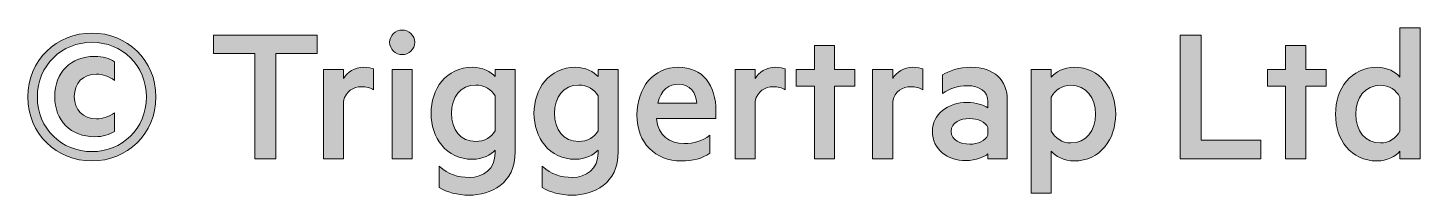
# Model space of a CAD drawing. Header units: inches. Extents: x 249.9 to 346.5, y 413.7 to 425.4.
import ezdxf

# ---------------------------------------------------------------- set-up
doc = ezdxf.new("R2010")
doc.units = ezdxf.units.IN
doc.header["$MEASUREMENT"] = 0
doc.layers.add('Layer 1', color=7, linetype='Continuous')

# ---------------------------------------------------------------- blocks, each defined once
blk = doc.blocks.new('block 2')
at = {"layer": 'Layer 1', "true_color": 0xffffff}
h = blk.add_hatch(color=7, dxfattribs=at)
h.dxf.hatch_style = 2
edge = h.paths.add_edge_path()
edge.add_spline(control_points=[(254.348, 416.128), (251.911, 416.128), (249.908, 417.991), (249.908, 420.569), (249.908, 423.146), (251.911, 425.009), (254.348, 425.009), (256.786, 425.009), (258.789, 423.146), (258.789, 420.569), (258.789, 417.991), (256.786, 416.128), (254.348, 416.128)], knot_values=[0, 0, 0, 0, 1, 1, 1, 2, 2, 2, 3, 3, 3, 4, 4, 4, 4], degree=3, periodic=1)
edge = h.paths.add_edge_path()
edge.add_spline(control_points=[(254.348, 424.365), (252.275, 424.365), (250.566, 422.768), (250.566, 420.569), (250.566, 418.37), (252.275, 416.772), (254.348, 416.772), (256.421, 416.772), (258.13, 418.37), (258.13, 420.569), (258.13, 422.768), (256.421, 424.365), (254.348, 424.365)], knot_values=[0, 0, 0, 0, 1, 1, 1, 2, 2, 2, 3, 3, 3, 4, 4, 4, 4], degree=3, periodic=1)
edge = h.paths.add_edge_path()
edge.add_spline(control_points=[(254.544, 423.384), (255.119, 423.384), (255.567, 423.244), (255.917, 423.02), (255.917, 423.02), (255.917, 421.717), (255.917, 421.717), (255.525, 422.012), (255.105, 422.152), (254.657, 422.152), (253.732, 422.152), (253.129, 421.535), (253.129, 420.597), (253.129, 419.673), (253.732, 419.056), (254.657, 419.056), (255.105, 419.056), (255.525, 419.183), (255.917, 419.476), (255.917, 419.476), (255.917, 418.174), (255.917, 418.174), (255.567, 417.949), (255.119, 417.81), (254.544, 417.81), (252.891, 417.81), (251.771, 418.916), (251.771, 420.597), (251.771, 422.278), (252.891, 423.384), (254.544, 423.384)], knot_values=[0, 0, 0, 0, 1, 1, 1, 2, 2, 2, 3, 3, 3, 4, 4, 4, 5, 5, 5, 6, 6, 6, 7, 7, 7, 8, 8, 8, 9, 9, 9, 10, 10, 10, 10], degree=3, periodic=1)
h = blk.add_hatch(color=7, dxfattribs=at)
h.dxf.hatch_style = 2
h.paths.add_polyline_path([(262.788, 424.869), (269.959, 424.869), (269.959, 423.581), (267.102, 423.581), (267.102, 416.269), (265.645, 416.269), (265.645, 423.581), (262.788, 423.581)])
h = blk.add_hatch(color=7, dxfattribs=at)
h.dxf.hatch_style = 2
edge = h.paths.add_edge_path()
edge.add_spline(control_points=[(275.865, 423.51), (275.402, 423.51), (274.996, 423.889), (274.996, 424.365), (274.996, 424.841), (275.402, 425.219), (275.865, 425.219), (276.327, 425.219), (276.733, 424.841), (276.733, 424.365), (276.733, 423.889), (276.327, 423.51), (275.865, 423.51)], knot_values=[0, 0, 0, 0, 1, 1, 1, 2, 2, 2, 3, 3, 3, 4, 4, 4, 4], degree=3, periodic=1)
h.paths.add_polyline_path([(276.565, 416.269), (275.164, 416.269), (275.164, 422.488), (276.565, 422.488)])
h = blk.add_hatch(color=7, dxfattribs=at)
h.dxf.hatch_style = 2
h.paths.add_polyline_path([(329.818, 424.869), (331.275, 424.869), (331.275, 417.571), (335.408, 417.571), (335.408, 416.269), (329.818, 416.269)])
h = blk.add_hatch(color=7, dxfattribs=at)
h.dxf.hatch_style = 2
edge = h.paths.add_edge_path()
edge.add_spline(control_points=[(345.053, 416.801), (344.771, 416.45), (344.156, 416.128), (343.469, 416.128), (341.648, 416.128), (340.584, 417.585), (340.584, 419.378), (340.584, 421.157), (341.648, 422.628), (343.469, 422.628), (344.156, 422.628), (344.771, 422.306), (345.053, 421.956), (345.053, 421.956), (345.053, 425.374), (345.053, 425.374), (345.053, 425.374), (346.453, 425.374), (346.453, 425.374), (346.453, 425.374), (346.453, 416.269), (346.453, 416.269), (346.453, 416.269), (345.053, 416.269), (345.053, 416.269), (345.053, 416.269), (345.053, 416.801), (345.053, 416.801)], knot_values=[0, 0, 0, 0, 1, 1, 1, 2, 2, 2, 3, 3, 3, 4, 4, 4, 5, 5, 5, 6, 6, 6, 7, 7, 7, 8, 8, 8, 9, 9, 9, 9], degree=3, periodic=1)
edge = h.paths.add_edge_path()
edge.add_spline(control_points=[(345.053, 420.555), (344.814, 421.045), (344.281, 421.381), (343.707, 421.381), (342.629, 421.381), (341.984, 420.527), (341.984, 419.378), (341.984, 418.229), (342.629, 417.375), (343.707, 417.375), (344.281, 417.375), (344.814, 417.712), (345.053, 418.202), (345.053, 418.202), (345.053, 420.555), (345.053, 420.555)], knot_values=[0, 0, 0, 0, 1, 1, 1, 2, 2, 2, 3, 3, 3, 4, 4, 4, 5, 5, 5, 5], degree=3, periodic=1)
h = blk.add_hatch(color=7, dxfattribs=at)
h.dxf.hatch_style = 2
h.paths.add_polyline_path([(305.854, 416.269), (304.453, 416.269), (304.453, 421.325), (303.191, 421.325), (303.191, 422.488), (304.453, 422.488), (304.453, 424.155), (305.854, 424.155), (305.854, 422.488), (307.254, 422.488), (307.254, 421.325), (305.854, 421.325)])
h = blk.add_hatch(color=7, dxfattribs=at)
h.dxf.hatch_style = 2
h.paths.add_polyline_path([(338.527, 416.269), (337.127, 416.269), (337.127, 421.325), (335.867, 421.325), (335.867, 422.488), (337.127, 422.488), (337.127, 424.155), (338.527, 424.155), (338.527, 422.488), (339.928, 422.488), (339.928, 421.325), (338.527, 421.325)])
h = blk.add_hatch(color=7, dxfattribs=at)
h.dxf.hatch_style = 2
edge = h.paths.add_edge_path()
edge.add_spline(control_points=[(273.878, 421.073), (273.682, 421.213), (273.345, 421.283), (273.051, 421.283), (272.477, 421.283), (271.945, 420.961), (271.805, 420.289), (271.805, 420.289), (271.805, 416.269), (271.805, 416.269), (271.805, 416.269), (270.404, 416.269), (270.404, 416.269), (270.404, 416.269), (270.404, 422.488), (270.404, 422.488), (270.404, 422.488), (271.805, 422.488), (271.805, 422.488), (271.805, 422.488), (271.805, 421.844), (271.805, 421.844), (272.043, 422.306), (272.589, 422.628), (273.192, 422.628), (273.5, 422.628), (273.78, 422.572), (273.878, 422.516), (273.878, 422.516), (273.878, 421.073), (273.878, 421.073)], knot_values=[0, 0, 0, 0, 1, 1, 1, 2, 2, 2, 3, 3, 3, 4, 4, 4, 5, 5, 5, 6, 6, 6, 7, 7, 7, 8, 8, 8, 9, 9, 9, 10, 10, 10, 10], degree=3, periodic=1)
h = blk.add_hatch(color=7, dxfattribs=at)
h.dxf.hatch_style = 2
edge = h.paths.add_edge_path()
edge.add_spline(control_points=[(282.306, 416.885), (282.026, 416.549), (281.437, 416.241), (280.737, 416.241), (278.902, 416.241), (277.866, 417.768), (277.866, 419.435), (277.866, 421.101), (278.902, 422.628), (280.737, 422.628), (281.437, 422.628), (282.026, 422.32), (282.306, 421.983), (282.306, 421.983), (282.306, 422.488), (282.306, 422.488), (282.306, 422.488), (283.707, 422.488), (283.707, 422.488), (283.707, 422.488), (283.707, 416.786), (283.707, 416.786), (283.707, 414.518), (281.984, 413.747), (280.513, 413.747), (279.686, 413.747), (278.944, 413.958), (278.44, 414.279), (278.44, 414.279), (278.44, 415.765), (278.44, 415.765), (279.084, 415.19), (279.728, 414.979), (280.513, 414.979), (281.507, 414.979), (282.306, 415.568), (282.306, 416.688), (282.306, 416.688), (282.306, 416.885), (282.306, 416.885)], knot_values=[0, 0, 0, 0, 1, 1, 1, 2, 2, 2, 3, 3, 3, 4, 4, 4, 5, 5, 5, 6, 6, 6, 7, 7, 7, 8, 8, 8, 9, 9, 9, 10, 10, 10, 11, 11, 11, 12, 12, 12, 13, 13, 13, 13], degree=3, periodic=1)
edge = h.paths.add_edge_path()
edge.add_spline(control_points=[(282.306, 420.653), (282.068, 421.073), (281.563, 421.396), (280.975, 421.396), (279.896, 421.396), (279.28, 420.569), (279.28, 419.435), (279.28, 418.3), (279.896, 417.474), (280.975, 417.474), (281.563, 417.474), (282.068, 417.796), (282.306, 418.216), (282.306, 418.216), (282.306, 420.653), (282.306, 420.653)], knot_values=[0, 0, 0, 0, 1, 1, 1, 2, 2, 2, 3, 3, 3, 4, 4, 4, 5, 5, 5, 5], degree=3, periodic=1)
h = blk.add_hatch(color=7, dxfattribs=at)
h.dxf.hatch_style = 2
edge = h.paths.add_edge_path()
edge.add_spline(control_points=[(289.446, 416.885), (289.166, 416.549), (288.577, 416.241), (287.876, 416.241), (286.042, 416.241), (285.005, 417.768), (285.005, 419.435), (285.005, 421.101), (286.042, 422.628), (287.876, 422.628), (288.577, 422.628), (289.166, 422.32), (289.446, 421.983), (289.446, 421.983), (289.446, 422.488), (289.446, 422.488), (289.446, 422.488), (290.846, 422.488), (290.846, 422.488), (290.846, 422.488), (290.846, 416.786), (290.846, 416.786), (290.846, 414.518), (289.124, 413.747), (287.653, 413.747), (286.826, 413.747), (286.083, 413.958), (285.58, 414.279), (285.58, 414.279), (285.58, 415.765), (285.58, 415.765), (286.224, 415.19), (286.868, 414.979), (287.653, 414.979), (288.647, 414.979), (289.446, 415.568), (289.446, 416.688), (289.446, 416.688), (289.446, 416.885), (289.446, 416.885)], knot_values=[0, 0, 0, 0, 1, 1, 1, 2, 2, 2, 3, 3, 3, 4, 4, 4, 5, 5, 5, 6, 6, 6, 7, 7, 7, 8, 8, 8, 9, 9, 9, 10, 10, 10, 11, 11, 11, 12, 12, 12, 13, 13, 13, 13], degree=3, periodic=1)
edge = h.paths.add_edge_path()
edge.add_spline(control_points=[(289.446, 420.653), (289.208, 421.073), (288.703, 421.396), (288.115, 421.396), (287.037, 421.396), (286.419, 420.569), (286.419, 419.435), (286.419, 418.3), (287.037, 417.474), (288.115, 417.474), (288.703, 417.474), (289.208, 417.796), (289.446, 418.216), (289.446, 418.216), (289.446, 420.653), (289.446, 420.653)], knot_values=[0, 0, 0, 0, 1, 1, 1, 2, 2, 2, 3, 3, 3, 4, 4, 4, 5, 5, 5, 5], degree=3, periodic=1)
h = blk.add_hatch(color=7, dxfattribs=at)
h.dxf.hatch_style = 2
edge = h.paths.add_edge_path()
edge.add_spline(control_points=[(293.504, 419.07), (293.602, 417.852), (294.429, 417.333), (295.423, 417.333), (296.124, 417.333), (296.614, 417.501), (297.203, 417.907), (297.203, 417.907), (297.203, 416.675), (297.203, 416.675), (296.67, 416.282), (296.012, 416.128), (295.227, 416.128), (293.407, 416.128), (292.146, 417.361), (292.146, 419.322), (292.146, 421.269), (293.336, 422.628), (295.003, 422.628), (296.726, 422.628), (297.623, 421.396), (297.623, 419.574), (297.623, 419.574), (297.623, 419.07), (297.623, 419.07), (297.623, 419.07), (293.504, 419.07), (293.504, 419.07)], knot_values=[0, 0, 0, 0, 1, 1, 1, 2, 2, 2, 3, 3, 3, 4, 4, 4, 5, 5, 5, 6, 6, 6, 7, 7, 7, 8, 8, 8, 9, 9, 9, 9], degree=3, periodic=1)
edge = h.paths.add_edge_path()
edge.add_spline(control_points=[(293.588, 420.135), (293.588, 420.135), (296.292, 420.135), (296.292, 420.135), (296.25, 420.891), (295.816, 421.451), (295.017, 421.451), (294.401, 421.451), (293.798, 421.087), (293.588, 420.135)], knot_values=[0, 0, 0, 0, 1, 1, 1, 2, 2, 2, 3, 3, 3, 3], degree=3, periodic=1)
h = blk.add_hatch(color=7, dxfattribs=at)
h.dxf.hatch_style = 2
edge = h.paths.add_edge_path()
edge.add_spline(control_points=[(302.424, 421.073), (302.227, 421.213), (301.891, 421.283), (301.596, 421.283), (301.021, 421.283), (300.49, 420.961), (300.35, 420.289), (300.35, 420.289), (300.35, 416.269), (300.35, 416.269), (300.35, 416.269), (298.949, 416.269), (298.949, 416.269), (298.949, 416.269), (298.949, 422.488), (298.949, 422.488), (298.949, 422.488), (300.35, 422.488), (300.35, 422.488), (300.35, 422.488), (300.35, 421.844), (300.35, 421.844), (300.588, 422.306), (301.135, 422.628), (301.736, 422.628), (302.045, 422.628), (302.324, 422.572), (302.424, 422.516), (302.424, 422.516), (302.424, 421.073), (302.424, 421.073)], knot_values=[0, 0, 0, 0, 1, 1, 1, 2, 2, 2, 3, 3, 3, 4, 4, 4, 5, 5, 5, 6, 6, 6, 7, 7, 7, 8, 8, 8, 9, 9, 9, 10, 10, 10, 10], degree=3, periodic=1)
h = blk.add_hatch(color=7, dxfattribs=at)
h.dxf.hatch_style = 2
edge = h.paths.add_edge_path()
edge.add_spline(control_points=[(311.957, 421.073), (311.762, 421.213), (311.426, 421.283), (311.131, 421.283), (310.557, 421.283), (310.023, 420.961), (309.885, 420.289), (309.885, 420.289), (309.885, 416.269), (309.885, 416.269), (309.885, 416.269), (308.482, 416.269), (308.482, 416.269), (308.482, 416.269), (308.482, 422.488), (308.482, 422.488), (308.482, 422.488), (309.885, 422.488), (309.885, 422.488), (309.885, 422.488), (309.885, 421.844), (309.885, 421.844), (310.123, 422.306), (310.668, 422.628), (311.271, 422.628), (311.578, 422.628), (311.859, 422.572), (311.957, 422.516), (311.957, 422.516), (311.957, 421.073), (311.957, 421.073)], knot_values=[0, 0, 0, 0, 1, 1, 1, 2, 2, 2, 3, 3, 3, 4, 4, 4, 5, 5, 5, 6, 6, 6, 7, 7, 7, 8, 8, 8, 9, 9, 9, 10, 10, 10, 10], degree=3, periodic=1)
h = blk.add_hatch(color=7, dxfattribs=at)
h.dxf.hatch_style = 2
edge = h.paths.add_edge_path()
edge.add_spline(control_points=[(316.479, 420.247), (316.479, 420.947), (315.918, 421.354), (315.051, 421.354), (314.377, 421.354), (313.832, 421.143), (313.328, 420.807), (313.328, 420.807), (313.328, 422.096), (313.328, 422.096), (313.734, 422.39), (314.518, 422.628), (315.303, 422.628), (316.914, 422.628), (317.824, 421.76), (317.824, 420.345), (317.824, 420.345), (317.824, 416.269), (317.824, 416.269), (317.824, 416.269), (316.479, 416.269), (316.479, 416.269), (316.479, 416.269), (316.479, 416.618), (316.479, 416.618), (316.27, 416.409), (315.652, 416.156), (314.951, 416.156), (313.678, 416.156), (312.627, 416.913), (312.627, 418.188), (312.627, 419.364), (313.678, 420.19), (315.051, 420.19), (315.611, 420.19), (316.227, 419.995), (316.479, 419.812), (316.479, 419.812), (316.479, 420.247), (316.479, 420.247)], knot_values=[0, 0, 0, 0, 1, 1, 1, 2, 2, 2, 3, 3, 3, 4, 4, 4, 5, 5, 5, 6, 6, 6, 7, 7, 7, 8, 8, 8, 9, 9, 9, 10, 10, 10, 11, 11, 11, 12, 12, 12, 13, 13, 13, 13], degree=3, periodic=1)
edge = h.paths.add_edge_path()
edge.add_spline(control_points=[(316.479, 418.44), (316.324, 418.832), (315.779, 419.07), (315.219, 419.07), (314.588, 419.07), (313.93, 418.804), (313.93, 418.188), (313.93, 417.558), (314.588, 417.291), (315.219, 417.291), (315.779, 417.291), (316.324, 417.529), (316.479, 417.921), (316.479, 417.921), (316.479, 418.44), (316.479, 418.44)], knot_values=[0, 0, 0, 0, 1, 1, 1, 2, 2, 2, 3, 3, 3, 4, 4, 4, 5, 5, 5, 5], degree=3, periodic=1)
h = blk.add_hatch(color=7, dxfattribs=at)
h.dxf.hatch_style = 2
edge = h.paths.add_edge_path()
edge.add_spline(control_points=[(320.875, 413.888), (320.875, 413.888), (319.473, 413.888), (319.473, 413.888), (319.473, 413.888), (319.473, 422.488), (319.473, 422.488), (319.473, 422.488), (320.875, 422.488), (320.875, 422.488), (320.875, 422.488), (320.875, 421.956), (320.875, 421.956), (321.154, 422.306), (321.771, 422.628), (322.457, 422.628), (324.277, 422.628), (325.342, 421.115), (325.342, 419.378), (325.342, 417.642), (324.277, 416.128), (322.457, 416.128), (321.771, 416.128), (321.154, 416.45), (320.875, 416.801), (320.875, 416.801), (320.875, 413.888), (320.875, 413.888)], knot_values=[0, 0, 0, 0, 1, 1, 1, 2, 2, 2, 3, 3, 3, 4, 4, 4, 5, 5, 5, 6, 6, 6, 7, 7, 7, 8, 8, 8, 9, 9, 9, 9], degree=3, periodic=1)
edge = h.paths.add_edge_path()
edge.add_spline(control_points=[(320.875, 418.202), (321.113, 417.712), (321.645, 417.375), (322.219, 417.375), (323.297, 417.375), (323.941, 418.229), (323.941, 419.378), (323.941, 420.527), (323.297, 421.381), (322.219, 421.381), (321.645, 421.381), (321.113, 421.045), (320.875, 420.555), (320.875, 420.555), (320.875, 418.202), (320.875, 418.202)], knot_values=[0, 0, 0, 0, 1, 1, 1, 2, 2, 2, 3, 3, 3, 4, 4, 4, 5, 5, 5, 5], degree=3, periodic=1)
at = {"layer": 'Layer 1', "lineweight": 0}
for points in [[(262.788, 424.869), (269.959, 424.869), (269.959, 423.581), (267.102, 423.581), (267.102, 416.269), (265.645, 416.269), (265.645, 423.581), (262.788, 423.581), (262.788, 424.869)], [(329.818, 424.869), (331.275, 424.869), (331.275, 417.571), (335.408, 417.571), (335.408, 416.269), (329.818, 416.269), (329.818, 424.869)], [(305.854, 416.269), (304.453, 416.269), (304.453, 421.325), (303.191, 421.325), (303.191, 422.488), (304.453, 422.488), (304.453, 424.155), (305.854, 424.155), (305.854, 422.488), (307.254, 422.488), (307.254, 421.325), (305.854, 421.325), (305.854, 416.269)], [(338.527, 416.269), (337.127, 416.269), (337.127, 421.325), (335.867, 421.325), (335.867, 422.488), (337.127, 422.488), (337.127, 424.155), (338.527, 424.155), (338.527, 422.488), (339.928, 422.488), (339.928, 421.325), (338.527, 421.325), (338.527, 416.269)], [(276.565, 416.269), (275.164, 416.269), (275.164, 422.488), (276.565, 422.488), (276.565, 416.269)]]:
    blk.add_lwpolyline(points, dxfattribs=at)
for points, knots in [([(254.348, 416.128), (251.911, 416.128), (249.908, 417.991), (249.908, 420.569), (249.908, 423.146), (251.911, 425.009), (254.348, 425.009), (256.786, 425.009), (258.789, 423.146), (258.789, 420.569), (258.789, 417.991), (256.786, 416.128), (254.348, 416.128)], [0, 0, 0, 0, 1, 1, 1, 2, 2, 2, 3, 3, 3, 4, 4, 4, 4]), ([(275.865, 423.51), (275.402, 423.51), (274.996, 423.889), (274.996, 424.365), (274.996, 424.841), (275.402, 425.219), (275.865, 425.219), (276.327, 425.219), (276.733, 424.841), (276.733, 424.365), (276.733, 423.889), (276.327, 423.51), (275.865, 423.51)], [0, 0, 0, 0, 1, 1, 1, 2, 2, 2, 3, 3, 3, 4, 4, 4, 4]), ([(345.053, 416.801), (344.771, 416.45), (344.156, 416.128), (343.469, 416.128), (341.648, 416.128), (340.584, 417.585), (340.584, 419.378), (340.584, 421.157), (341.648, 422.628), (343.469, 422.628), (344.156, 422.628), (344.771, 422.306), (345.053, 421.956), (345.053, 421.956), (345.053, 425.374), (345.053, 425.374), (345.053, 425.374), (346.453, 425.374), (346.453, 425.374), (346.453, 425.374), (346.453, 416.269), (346.453, 416.269), (346.453, 416.269), (345.053, 416.269), (345.053, 416.269), (345.053, 416.269), (345.053, 416.801), (345.053, 416.801)], [0, 0, 0, 0, 1, 1, 1, 2, 2, 2, 3, 3, 3, 4, 4, 4, 5, 5, 5, 6, 6, 6, 7, 7, 7, 8, 8, 8, 9, 9, 9, 9]), ([(254.348, 424.365), (252.275, 424.365), (250.566, 422.768), (250.566, 420.569), (250.566, 418.37), (252.275, 416.772), (254.348, 416.772), (256.421, 416.772), (258.13, 418.37), (258.13, 420.569), (258.13, 422.768), (256.421, 424.365), (254.348, 424.365)], [0, 0, 0, 0, 1, 1, 1, 2, 2, 2, 3, 3, 3, 4, 4, 4, 4]), ([(254.544, 423.384), (255.119, 423.384), (255.567, 423.244), (255.917, 423.02), (255.917, 423.02), (255.917, 421.717), (255.917, 421.717), (255.525, 422.012), (255.105, 422.152), (254.657, 422.152), (253.732, 422.152), (253.129, 421.535), (253.129, 420.597), (253.129, 419.673), (253.732, 419.056), (254.657, 419.056), (255.105, 419.056), (255.525, 419.183), (255.917, 419.476), (255.917, 419.476), (255.917, 418.174), (255.917, 418.174), (255.567, 417.949), (255.119, 417.81), (254.544, 417.81), (252.891, 417.81), (251.771, 418.916), (251.771, 420.597), (251.771, 422.278), (252.891, 423.384), (254.544, 423.384)], [0, 0, 0, 0, 1, 1, 1, 2, 2, 2, 3, 3, 3, 4, 4, 4, 5, 5, 5, 6, 6, 6, 7, 7, 7, 8, 8, 8, 9, 9, 9, 10, 10, 10, 10]), ([(273.878, 421.073), (273.682, 421.213), (273.345, 421.283), (273.051, 421.283), (272.477, 421.283), (271.945, 420.961), (271.805, 420.289), (271.805, 420.289), (271.805, 416.269), (271.805, 416.269), (271.805, 416.269), (270.404, 416.269), (270.404, 416.269), (270.404, 416.269), (270.404, 422.488), (270.404, 422.488), (270.404, 422.488), (271.805, 422.488), (271.805, 422.488), (271.805, 422.488), (271.805, 421.844), (271.805, 421.844), (272.043, 422.306), (272.589, 422.628), (273.192, 422.628), (273.5, 422.628), (273.78, 422.572), (273.878, 422.516), (273.878, 422.516), (273.878, 421.073), (273.878, 421.073)], [0, 0, 0, 0, 1, 1, 1, 2, 2, 2, 3, 3, 3, 4, 4, 4, 5, 5, 5, 6, 6, 6, 7, 7, 7, 8, 8, 8, 9, 9, 9, 10, 10, 10, 10]), ([(282.306, 416.885), (282.026, 416.549), (281.437, 416.241), (280.737, 416.241), (278.902, 416.241), (277.866, 417.768), (277.866, 419.435), (277.866, 421.101), (278.902, 422.628), (280.737, 422.628), (281.437, 422.628), (282.026, 422.32), (282.306, 421.983), (282.306, 421.983), (282.306, 422.488), (282.306, 422.488), (282.306, 422.488), (283.707, 422.488), (283.707, 422.488), (283.707, 422.488), (283.707, 416.786), (283.707, 416.786), (283.707, 414.518), (281.984, 413.747), (280.513, 413.747), (279.686, 413.747), (278.944, 413.958), (278.44, 414.279), (278.44, 414.279), (278.44, 415.765), (278.44, 415.765), (279.084, 415.19), (279.728, 414.979), (280.513, 414.979), (281.507, 414.979), (282.306, 415.568), (282.306, 416.688), (282.306, 416.688), (282.306, 416.885), (282.306, 416.885)], [0, 0, 0, 0, 1, 1, 1, 2, 2, 2, 3, 3, 3, 4, 4, 4, 5, 5, 5, 6, 6, 6, 7, 7, 7, 8, 8, 8, 9, 9, 9, 10, 10, 10, 11, 11, 11, 12, 12, 12, 13, 13, 13, 13]), ([(289.446, 416.885), (289.166, 416.549), (288.577, 416.241), (287.876, 416.241), (286.042, 416.241), (285.005, 417.768), (285.005, 419.435), (285.005, 421.101), (286.042, 422.628), (287.876, 422.628), (288.577, 422.628), (289.166, 422.32), (289.446, 421.983), (289.446, 421.983), (289.446, 422.488), (289.446, 422.488), (289.446, 422.488), (290.846, 422.488), (290.846, 422.488), (290.846, 422.488), (290.846, 416.786), (290.846, 416.786), (290.846, 414.518), (289.124, 413.747), (287.653, 413.747), (286.826, 413.747), (286.083, 413.958), (285.58, 414.279), (285.58, 414.279), (285.58, 415.765), (285.58, 415.765), (286.224, 415.19), (286.868, 414.979), (287.653, 414.979), (288.647, 414.979), (289.446, 415.568), (289.446, 416.688), (289.446, 416.688), (289.446, 416.885), (289.446, 416.885)], [0, 0, 0, 0, 1, 1, 1, 2, 2, 2, 3, 3, 3, 4, 4, 4, 5, 5, 5, 6, 6, 6, 7, 7, 7, 8, 8, 8, 9, 9, 9, 10, 10, 10, 11, 11, 11, 12, 12, 12, 13, 13, 13, 13]), ([(293.504, 419.07), (293.602, 417.852), (294.429, 417.333), (295.423, 417.333), (296.124, 417.333), (296.614, 417.501), (297.203, 417.907), (297.203, 417.907), (297.203, 416.675), (297.203, 416.675), (296.67, 416.282), (296.012, 416.128), (295.227, 416.128), (293.407, 416.128), (292.146, 417.361), (292.146, 419.322), (292.146, 421.269), (293.336, 422.628), (295.003, 422.628), (296.726, 422.628), (297.623, 421.396), (297.623, 419.574), (297.623, 419.574), (297.623, 419.07), (297.623, 419.07), (297.623, 419.07), (293.504, 419.07), (293.504, 419.07)], [0, 0, 0, 0, 1, 1, 1, 2, 2, 2, 3, 3, 3, 4, 4, 4, 5, 5, 5, 6, 6, 6, 7, 7, 7, 8, 8, 8, 9, 9, 9, 9]), ([(302.424, 421.073), (302.227, 421.213), (301.891, 421.283), (301.596, 421.283), (301.021, 421.283), (300.49, 420.961), (300.35, 420.289), (300.35, 420.289), (300.35, 416.269), (300.35, 416.269), (300.35, 416.269), (298.949, 416.269), (298.949, 416.269), (298.949, 416.269), (298.949, 422.488), (298.949, 422.488), (298.949, 422.488), (300.35, 422.488), (300.35, 422.488), (300.35, 422.488), (300.35, 421.844), (300.35, 421.844), (300.588, 422.306), (301.135, 422.628), (301.736, 422.628), (302.045, 422.628), (302.324, 422.572), (302.424, 422.516), (302.424, 422.516), (302.424, 421.073), (302.424, 421.073)], [0, 0, 0, 0, 1, 1, 1, 2, 2, 2, 3, 3, 3, 4, 4, 4, 5, 5, 5, 6, 6, 6, 7, 7, 7, 8, 8, 8, 9, 9, 9, 10, 10, 10, 10]), ([(311.957, 421.073), (311.762, 421.213), (311.426, 421.283), (311.131, 421.283), (310.557, 421.283), (310.023, 420.961), (309.885, 420.289), (309.885, 420.289), (309.885, 416.269), (309.885, 416.269), (309.885, 416.269), (308.482, 416.269), (308.482, 416.269), (308.482, 416.269), (308.482, 422.488), (308.482, 422.488), (308.482, 422.488), (309.885, 422.488), (309.885, 422.488), (309.885, 422.488), (309.885, 421.844), (309.885, 421.844), (310.123, 422.306), (310.668, 422.628), (311.271, 422.628), (311.578, 422.628), (311.859, 422.572), (311.957, 422.516), (311.957, 422.516), (311.957, 421.073), (311.957, 421.073)], [0, 0, 0, 0, 1, 1, 1, 2, 2, 2, 3, 3, 3, 4, 4, 4, 5, 5, 5, 6, 6, 6, 7, 7, 7, 8, 8, 8, 9, 9, 9, 10, 10, 10, 10]), ([(316.479, 420.247), (316.479, 420.947), (315.918, 421.354), (315.051, 421.354), (314.377, 421.354), (313.832, 421.143), (313.328, 420.807), (313.328, 420.807), (313.328, 422.096), (313.328, 422.096), (313.734, 422.39), (314.518, 422.628), (315.303, 422.628), (316.914, 422.628), (317.824, 421.76), (317.824, 420.345), (317.824, 420.345), (317.824, 416.269), (317.824, 416.269), (317.824, 416.269), (316.479, 416.269), (316.479, 416.269), (316.479, 416.269), (316.479, 416.618), (316.479, 416.618), (316.27, 416.409), (315.652, 416.156), (314.951, 416.156), (313.678, 416.156), (312.627, 416.913), (312.627, 418.188), (312.627, 419.364), (313.678, 420.19), (315.051, 420.19), (315.611, 420.19), (316.227, 419.995), (316.479, 419.812), (316.479, 419.812), (316.479, 420.247), (316.479, 420.247)], [0, 0, 0, 0, 1, 1, 1, 2, 2, 2, 3, 3, 3, 4, 4, 4, 5, 5, 5, 6, 6, 6, 7, 7, 7, 8, 8, 8, 9, 9, 9, 10, 10, 10, 11, 11, 11, 12, 12, 12, 13, 13, 13, 13]), ([(320.875, 413.888), (320.875, 413.888), (319.473, 413.888), (319.473, 413.888), (319.473, 413.888), (319.473, 422.488), (319.473, 422.488), (319.473, 422.488), (320.875, 422.488), (320.875, 422.488), (320.875, 422.488), (320.875, 421.956), (320.875, 421.956), (321.154, 422.306), (321.771, 422.628), (322.457, 422.628), (324.277, 422.628), (325.342, 421.115), (325.342, 419.378), (325.342, 417.642), (324.277, 416.128), (322.457, 416.128), (321.771, 416.128), (321.154, 416.45), (320.875, 416.801), (320.875, 416.801), (320.875, 413.888), (320.875, 413.888)], [0, 0, 0, 0, 1, 1, 1, 2, 2, 2, 3, 3, 3, 4, 4, 4, 5, 5, 5, 6, 6, 6, 7, 7, 7, 8, 8, 8, 9, 9, 9, 9]), ([(282.306, 420.653), (282.068, 421.073), (281.563, 421.396), (280.975, 421.396), (279.896, 421.396), (279.28, 420.569), (279.28, 419.435), (279.28, 418.3), (279.896, 417.474), (280.975, 417.474), (281.563, 417.474), (282.068, 417.796), (282.306, 418.216), (282.306, 418.216), (282.306, 420.653), (282.306, 420.653)], [0, 0, 0, 0, 1, 1, 1, 2, 2, 2, 3, 3, 3, 4, 4, 4, 5, 5, 5, 5]), ([(289.446, 420.653), (289.208, 421.073), (288.703, 421.396), (288.115, 421.396), (287.037, 421.396), (286.419, 420.569), (286.419, 419.435), (286.419, 418.3), (287.037, 417.474), (288.115, 417.474), (288.703, 417.474), (289.208, 417.796), (289.446, 418.216), (289.446, 418.216), (289.446, 420.653), (289.446, 420.653)], [0, 0, 0, 0, 1, 1, 1, 2, 2, 2, 3, 3, 3, 4, 4, 4, 5, 5, 5, 5]), ([(293.588, 420.135), (293.588, 420.135), (296.292, 420.135), (296.292, 420.135), (296.25, 420.891), (295.816, 421.451), (295.017, 421.451), (294.401, 421.451), (293.798, 421.087), (293.588, 420.135)], [0, 0, 0, 0, 1, 1, 1, 2, 2, 2, 3, 3, 3, 3]), ([(320.875, 418.202), (321.113, 417.712), (321.645, 417.375), (322.219, 417.375), (323.297, 417.375), (323.941, 418.229), (323.941, 419.378), (323.941, 420.527), (323.297, 421.381), (322.219, 421.381), (321.645, 421.381), (321.113, 421.045), (320.875, 420.555), (320.875, 420.555), (320.875, 418.202), (320.875, 418.202)], [0, 0, 0, 0, 1, 1, 1, 2, 2, 2, 3, 3, 3, 4, 4, 4, 5, 5, 5, 5]), ([(345.053, 420.555), (344.814, 421.045), (344.281, 421.381), (343.707, 421.381), (342.629, 421.381), (341.984, 420.527), (341.984, 419.378), (341.984, 418.229), (342.629, 417.375), (343.707, 417.375), (344.281, 417.375), (344.814, 417.712), (345.053, 418.202), (345.053, 418.202), (345.053, 420.555), (345.053, 420.555)], [0, 0, 0, 0, 1, 1, 1, 2, 2, 2, 3, 3, 3, 4, 4, 4, 5, 5, 5, 5]), ([(316.479, 418.44), (316.324, 418.832), (315.779, 419.07), (315.219, 419.07), (314.588, 419.07), (313.93, 418.804), (313.93, 418.188), (313.93, 417.558), (314.588, 417.291), (315.219, 417.291), (315.779, 417.291), (316.324, 417.529), (316.479, 417.921), (316.479, 417.921), (316.479, 418.44), (316.479, 418.44)], [0, 0, 0, 0, 1, 1, 1, 2, 2, 2, 3, 3, 3, 4, 4, 4, 5, 5, 5, 5])]:
    blk.add_open_spline(points, degree=3, knots=knots, dxfattribs=at)

msp = doc.modelspace()

# ---------------------------------------------------------------- block references
at = {"layer": 'Layer 1'}
msp.add_blockref('block 2', (0, 0), dxfattribs=at)

doc.saveas('drawing.dxf')
